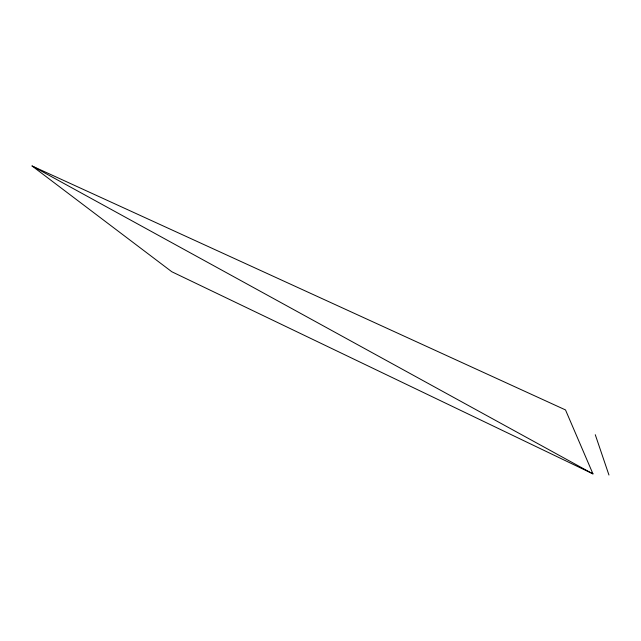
<?xml version="1.0" encoding="UTF-8"?>
<svg xmlns="http://www.w3.org/2000/svg" width="641" height="641" viewBox="0 0 641 641"><rect width="100%" height="100%" fill="white"/><g stroke="black" fill="none" stroke-linecap="round" stroke-linejoin="round"><path stroke-width="0.96" d="M32.05 165.971L565.506 409.928L592.973 473.891L171.796 271.744L32.05 165.971L592.973 473.891M595.273 434.71L608.95 475.029"/></g></svg>
